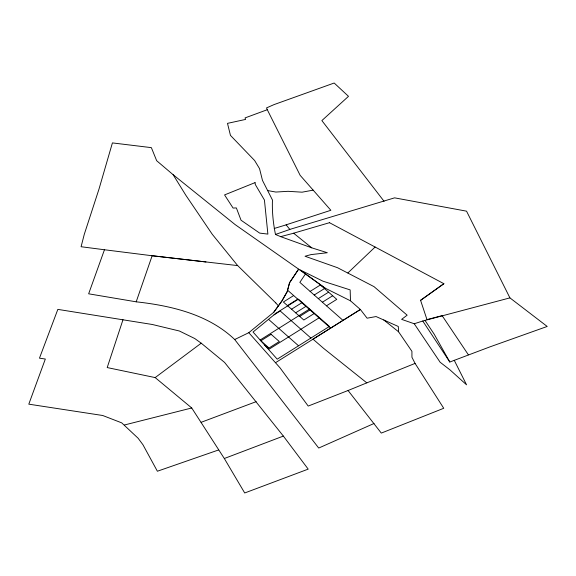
<?xml version="1.0" encoding="UTF-8"?>
<svg xmlns="http://www.w3.org/2000/svg" width="576" height="576" viewBox="0 0 576 576"><rect width="100%" height="100%" fill="white"/><g stroke="black" fill="none" stroke-linecap="round" stroke-linejoin="round"><path stroke-width="0.86" d="M123.005 319.666L107.201 367.567L155.174 377.59L191.729 407.974L224.323 458.503L244.706 492.977L308.196 469.13L283.363 436.082L224.582 362.426L201.226 343.188L194.753 338.537L179.388 331.006L152.316 324.49L57.838 309.384L39.47 358.171L45.331 359.035L28.8 404.165L102.708 415.498L121.723 422.863L138.11 438.235L142.934 444.715L157.378 471.233L218.642 449.942M152.143 255.751L104.458 249.754L88.646 293.81L136.195 301.824L152.143 255.751L237.686 265.594M305.424 274.003L299.851 282.362L343.008 320.386M248.796 332.69L273.794 312.221L281.938 300.888L287.158 291.686L289.591 282.737L298.656 269.143L325.066 288.108L350.503 300.823L360.382 309.492L367.106 318.19L376.078 316.555L398.297 326.477L398.599 331.812L411.926 351.338L411.941 357.242L415.066 363.406L443.736 408.283L381.298 433.094L348.062 390.506L308.21 406.066L279.994 367.798L248.796 332.69L234.706 339.53C208.498 314.453 171.223 305.654 136.195 301.824M273.802 312.214L281.988 300.917L287.201 291.722L289.541 282.715L298.606 269.114L235.174 224.626L173.138 174.715L156.672 160.726L151.366 147.643L112.414 142.906L98.993 189.094L84.29 234.295L81.086 246.73L104.458 249.754M347.89 272.938L375.106 247.025M155.174 377.59L201.226 343.188M442.152 315.641L426.982 319.594L420.566 300.298L443.851 283.687L329.436 222.66M420.61 300.334L443.902 283.723M293.674 295.553L283.378 302.004L303.818 320.018L314.114 313.56M287.467 305.611L297.763 299.153M310.118 291.406L320.414 284.954L336.766 299.362L326.47 305.813M274.01 314.849L280.188 310.975L310.91 338.04M291.557 309.211L301.853 302.753M314.208 295.013L324.504 288.554M295.646 312.811L305.942 306.36M318.298 298.613L328.594 292.154M260.136 340.006L309.622 308.981M299.729 316.411L310.025 309.96M322.38 302.213L332.683 295.762M319.435 317.628L269.273 349.07L264.37 344.75M275.53 362.686L360.382 309.492L313.006 339.149L323.662 348.401L366.811 382.867L415.066 363.406M374.026 423.482L318.715 448.049L234.706 339.53M348.062 390.506L366.811 382.867M280.714 236.671L311.774 247.838L327.341 252.734L311.004 254.606L305.028 256.248L337.507 267.703L374.026 286.646L407.146 315.187L401.616 319.363L414.245 323.755L422.762 321.005L449.806 362.023L489.816 346.918L547.2 326.455L509.918 297.878L466.546 211.169L394.582 197.849L289.807 229.406M224.323 458.503L283.363 436.082M422.762 321.005L509.918 297.878M201.132 422.309L256.154 401.659M311.774 247.838L293.645 233.222L280.663 236.635L275.436 234.468L289.858 229.442L286.114 224.834L330.862 210.283L300.146 175.327L267.293 109.714L245.059 117.907L245.606 119.419L227.491 123.365L230.458 135.396L254.628 160.524L259.538 168.631L262.483 180.425L272.462 200.038C271.98 211.586 273.197 223.193 275.486 234.504M274.212 228.47L286.157 224.863M293.602 233.194L329.486 222.696M124.445 424.987L191.729 407.974M313.157 190.138L302.083 192.182L288.058 191.311L275.846 192.053L267.876 190.606M152.1 255.722L205.985 261.972M325.073 288.115L300.082 269.87L322.934 281.174L350.158 289.901L350.496 300.823M383.746 319.932L398.599 331.812M287.604 290.203L330.653 328.133M268.531 319.342L298.555 345.787M275.796 302.926L237.643 265.565L212.278 234.302L185.89 195.336L173.138 174.715M275.753 302.89L278.381 305.834M384.062 201.298L321.869 120.586L348.494 96.329L334.181 83.023L274.018 104.609L266.53 107.914L267.293 109.714M414.245 323.755L440.136 362.239L450.036 369.914L466.553 384.811L454.248 360.302M442.102 315.612L468.382 354.816M424.973 320.35L434.146 334.102L449.806 362.023M275.94 313.272L253.037 332.028L277.214 359.165L329.429 326.434L298.469 299.153L275.94 313.272M271.138 334.339L260.842 340.79L269.021 347.998L279.317 341.539L271.138 334.339M255.046 182.628L224.561 194.918L233.093 208.058L236.369 207.922L241.042 220.219L259.668 233.1L267.89 234.101L264.434 200.045L255.355 184.601L255.046 182.628"/></g></svg>
